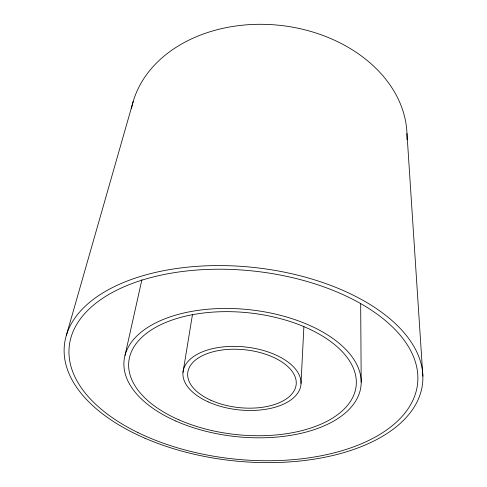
<?xml version="1.0" encoding="UTF-8"?>
<svg xmlns="http://www.w3.org/2000/svg" width="487" height="487" viewBox="0 0 487 487"><rect width="100%" height="100%" fill="white"/><g stroke="black" fill="none" stroke-linecap="round" stroke-linejoin="round"><path stroke-width="0.73" d="M301.021 383.464L303.888 326.619M182.996 372.366L192.475 314.553M125.007 355.431L141.9 279.733M66.269 335.695L133.17 101.613M406.962 133.444L422.868 376.189M360.678 303.943L361.196 382.216M131.496 108.443A138.868 105.642 6.1 0 1 280.926 25.464A138.868 105.642 6.1 0 1 406.962 139.745M208.046 401.812A59.292 31.606 6.1 0 0 300.796 385.71A59.292 31.606 6.1 0 0 217.086 347.742A59.292 31.606 6.1 0 0 208.046 401.812M210.938 400.284A54.538 29.068 6.1 0 0 296.072 385.266A54.538 29.068 6.1 0 0 218.833 350.518A54.538 29.068 6.1 0 0 210.938 400.284M175.88 421.072A119.138 63.803 6.1 0 0 360.879 386.8A119.138 63.803 6.1 0 0 190.861 311.546A119.138 63.803 6.1 0 0 175.88 421.072M178.942 419.849A114.317 61.192 6.1 0 0 356.07 386.532A114.317 61.192 6.1 0 0 192.432 314.705A114.317 61.192 6.1 0 0 178.942 419.849M144.986 438.245A180.105 97.211 6.1 0 0 422.588 383.269A180.105 97.211 6.1 0 0 162.944 270.827A180.105 97.211 6.1 0 0 144.986 438.245M137.991 432.602A175.174 94.478 6.1 0 0 416.519 389.904A175.174 94.478 6.1 0 0 175.734 272.44A175.174 94.478 6.1 0 0 137.991 432.602"/></g></svg>
